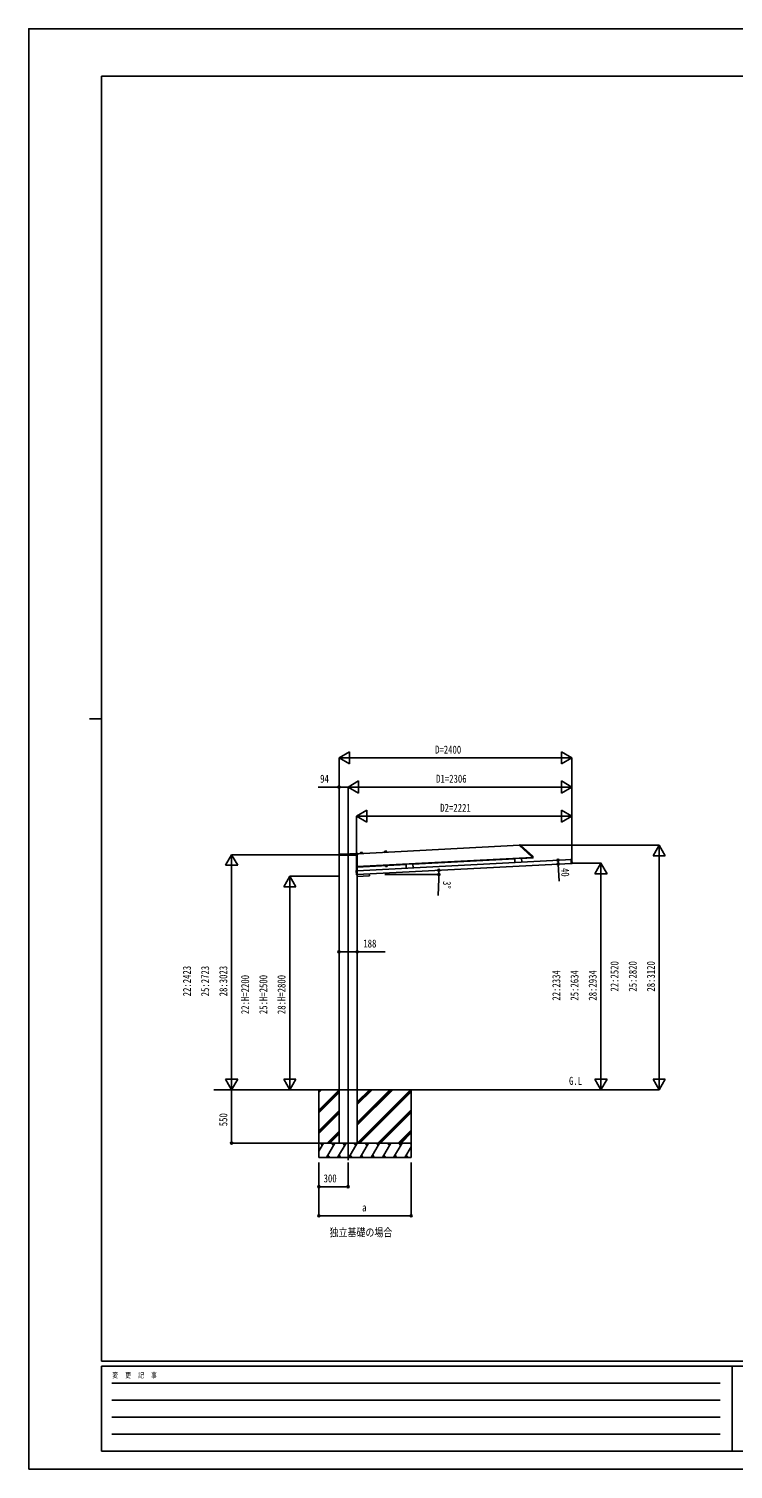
# Model space of a CAD drawing. Units: millimetres, scale not verified. Extents: x -10512 to 10512, y -7425 to 7425.
# Drawn here: x -10512 to -3253, y -7425 to 7425 of the extents above; entities that cross this region are included whole.
import ezdxf
from ezdxf.enums import TextEntityAlignment as Align

# ---------------------------------------------------------------- set-up
doc = ezdxf.new("R2010")
doc.units = ezdxf.units.MM
doc.header["$LTSCALE"] = 30
for name, color, linetype in [('0-2_USER1', 3, 'Continuous'), ('0-3_YKK_12', 2, 'Continuous'), ('0-4_YKK_A1', 4, 'Continuous'), ('0-5_YKK_D', 6, 'Continuous'), ('0-6_YKK_ZWAK', 7, 'Continuous')]:
    doc.layers.add(name, color=color, linetype=linetype)
doc.styles.add('ＭＳ ゴシック', font='')
doc.styles.get('ＭＳ ゴシック').set_extended_font_data('MS Gothic')

msp = doc.modelspace()

# ---------------------------------------------------------------- linework, layer by layer
at = {"layer": '0-3_YKK_12'}
msp.add_line((-7221.55, -1087), (-7221.55, -4239.98), dxfattribs=at)
at = {"layer": '0-4_YKK_A1'}
for p, q in [((-7124.27, -1079.96), (-5456.5, -993.03)), ((-5456.68, -989.54), (-5449.08, -989.61)), ((-5456.66, -990.01), (-5456.68, -989.54)), ((-5456.66, -990.01), (-5456.36, -995.63)), ((-5456.2, -995.98), (-5326.71, -1112.57)), ((-5446.44, -990.63), (-5318.58, -1105.76)), ((-7321.11, -1094.33), (-7321.04, -1086.48)), ((-7320.61, -1094.33), (-7321.11, -1094.33)), ((-7123.14, -1094.33), (-7320.61, -1094.33)), ((-7320.04, -1085.49), (-7124.53, -1085.49)), ((-7315.55, -3512.5), (-7315.55, -1094.33)), ((-7287.8, -1085.42), (-7125.56, -1076.92)), ((-7129.89, -1254.49), (-4917.62, -1139.03)), ((-7128.85, -1254.44), (-7128.85, -1094.33)), ((-7127.8, -1294.44), (-4922.21, -1179.32)), ((-7127.55, -1254.37), (-7127.55, -1094.33)), ((-7127.55, -1212.31), (-5326.26, -1118.38)), ((-7124.52, -1077.8), (-7123.54, -1086.38)), ((-7123.54, -1086.38), (-7123.54, -1086.4)), ((-7123.54, -1086.4), (-7122.63, -1094.33)), ((-7122.63, -1094.33), (-7123.14, -1094.33)), ((-7096.52, -1076.57), (-7096.53, -1078.1)), ((-7096.53, -1078.1), (-7072.56, -1076.85)), ((-7096.53, -1078.1), (-7072.56, -1076.85)), ((-7096.51, -1078.5), (-7096.53, -1078.1)), ((-7096.51, -1078.5), (-7072.54, -1077.25)), ((-7096.04, -1076.08), (-7073.26, -1074.88)), ((-7095.46, -1069.35), (-7095.52, -1076.05)), ((-7092.62, -1066.38), (-7077.68, -1065.6)), ((-7074.55, -1068.26), (-7073.79, -1074.91)), ((-7072.74, -1075.32), (-7072.56, -1076.85)), ((-7072.54, -1077.25), (-7072.56, -1076.85)), ((-6846.86, -1063.49), (-6846.87, -1065.02)), ((-6846.87, -1065.02), (-6822.91, -1063.76)), ((-6846.87, -1065.02), (-6822.91, -1063.76)), ((-6846.85, -1065.42), (-6846.87, -1065.02)), ((-6846.85, -1065.42), (-6822.89, -1064.16)), ((-6846.39, -1062.99), (-6823.6, -1061.8)), ((-6845.8, -1056.27), (-6845.86, -1062.96)), ((-6842.96, -1053.3), (-6828.03, -1052.52)), ((-6824.89, -1055.17), (-6824.13, -1061.82)), ((-6823.08, -1062.24), (-6822.91, -1063.76)), ((-6822.89, -1064.16), (-6822.91, -1063.76)), ((-6553.95, -1184.75), (-6624.85, -1188.47)), ((-6553.95, -1184.75), (-6551.88, -1224.2)), ((-6553.82, -1187.25), (-5504.25, -1132.72)), ((-5433.48, -1126.51), (-5504.38, -1130.22)), ((-5504.38, -1130.22), (-5502.32, -1169.67)), ((-5433.48, -1126.51), (-5431.41, -1165.95)), ((-5433.35, -1129), (-5326, -1123.38)), ((-5326.55, -1112.91), (-5326.46, -1114.52)), ((-5326.41, -1115.46), (-5326.46, -1114.52)), ((-5326.41, -1115.46), (-5318.78, -1115.52)), ((-5326.39, -1115.95), (-5326.41, -1115.46)), ((-5326.39, -1115.95), (-5326, -1123.38)), ((-5326, -1123.38), (-5318.39, -1122.98)), ((-5318.78, -1115.52), (-5317.37, -1115.53)), ((-5317.26, -1108.52), (-5316.94, -1114.61)), ((-5316.94, -1114.61), (-5316.87, -1116.01)), ((-4929.47, -1139.65), (-4924.3, -1139.38)), ((-4923.18, -1137.94), (-4924.38, -1138)), ((-4924.36, -1138.35), (-4924.38, -1138)), ((-4924.38, -1138), (-4924.38, -1138)), ((-4924.33, -1138.85), (-4924.36, -1138.35)), ((-4922.18, -1179.87), (-4924.33, -1138.85)), ((-4923.18, -1137.94), (-4923.18, -1137.94)), ((-4922.58, -1137.8), (-4916.69, -1137.49)), ((-4922.16, -1180.37), (-4922.18, -1179.87)), ((-4922.16, -1180.37), (-4922.14, -1180.72)), ((-4922.14, -1180.72), (-4920.94, -1180.66)), ((-4922.14, -1180.72), (-4922.14, -1180.72)), ((-4920.94, -1180.66), (-4920.94, -1180.66)), ((-4914.44, -1180.43), (-4920.33, -1180.74)), ((-4916.17, -1137.96), (-4913.97, -1179.9)), ((-7138.13, -1253.93), (-7135.94, -1295.88)), ((-7131.77, -1253.1), (-7137.66, -1253.41)), ((-7135.41, -1296.35), (-7129.52, -1296.04)), ((-7131.16, -1253.18), (-7129.97, -1253.12)), ((-7131.16, -1253.18), (-7131.16, -1253.18)), ((-7129.95, -1253.47), (-7129.97, -1253.12)), ((-7129.97, -1253.12), (-7129.97, -1253.12)), ((-7129.92, -1253.96), (-7129.95, -1253.47)), ((-7127.77, -1294.99), (-7129.92, -1253.96)), ((-7129.41, -1296.02), (-7128.52, -1313)), ((-7127.73, -1295.84), (-7128.93, -1295.9)), ((-7128.93, -1295.9), (-7128.93, -1295.9)), ((-7128.85, -3512.5), (-7128.85, -1295.9)), ((-7128.85, -1312.5), (-7128.55, -1312.5)), ((-7127.75, -1295.49), (-7127.77, -1294.99)), ((-7127.75, -1295.49), (-7127.73, -1295.84)), ((-7127.73, -1295.84), (-7127.73, -1295.84)), ((-7127.29, -1217.3), (-7127.55, -1212.35)), ((-7127.55, -3512.5), (-7127.55, -1313.95)), ((-7127.47, -1313.95), (-7003.14, -1307.43)), ((-7127.29, -1217.3), (-6624.72, -1190.97)), ((-7003.17, -1287.9), (-7002.2, -1306.38)), ((-6820.04, -1204.41), (-6835.03, -1205.19)), ((-6835.03, -1205.19), (-6834.77, -1210.1)), ((-6833.74, -1210.63), (-6834.77, -1210.1)), ((-6834.57, -1205.17), (-6834.66, -1203.57)), ((-6820.75, -1209.95), (-6833.74, -1210.63)), ((-6831.28, -1205), (-6831.02, -1209.91)), ((-6823.78, -1204.6), (-6823.53, -1209.52)), ((-6820.75, -1209.95), (-6819.78, -1209.32)), ((-6820.58, -1202.83), (-6820.49, -1204.43)), ((-6820.04, -1204.41), (-6819.78, -1209.32)), ((-6624.85, -1188.47), (-6622.78, -1227.91)), ((-8605.95, -3512.5), (-4319.14, -3512.5)), ((-7522.45, -3512.5), (-7522.45, -4212.5)), ((-7522.45, -3539.88), (-7495.07, -3512.5)), ((-7522.45, -3525.74), (-7509.21, -3512.5)), ((-7522.45, -3723.73), (-7316.45, -3517.73)), ((-7522.45, -3737.87), (-7316.45, -3531.87)), ((-7522.45, -3752.01), (-7316.45, -3546.01)), ((-7315.55, -3512.5), (-7315.55, -4062.5)), ((-7128.85, -3512.5), (-7128.85, -4062.5)), ((-7128.59, -4062.5), (-6578.59, -3512.5)), ((-7128.45, -3878.51), (-6762.44, -3512.5)), ((-7128.45, -3850.23), (-6790.72, -3512.5)), ((-7128.45, -3864.37), (-6776.58, -3512.5)), ((-7128.45, -3666.38), (-6974.57, -3512.5)), ((-7128.45, -3652.24), (-6988.71, -3512.5)), ((-7128.45, -3638.1), (-7002.85, -3512.5)), ((-7114.45, -4062.5), (-6572.45, -3520.5)), ((-7100.31, -4062.5), (-6572.45, -3534.65)), ((-6572.45, -3512.5), (-6572.45, -4212.5)), ((-7522.45, -3935.86), (-7316.45, -3729.86)), ((-7522.45, -3950), (-7316.45, -3744)), ((-7522.45, -3964.14), (-7316.45, -3758.15)), ((-6916.46, -4062.5), (-6572.45, -3718.49)), ((-6902.32, -4062.5), (-6572.45, -3732.64)), ((-6888.17, -4062.5), (-6572.45, -3746.78)), ((-7436.96, -4062.5), (-7316.45, -3941.99)), ((-7422.82, -4062.5), (-7316.45, -3956.13)), ((-7408.67, -4062.5), (-7316.45, -3970.28)), ((-6704.33, -4062.5), (-6572.45, -3930.62)), ((-6690.18, -4062.5), (-6572.45, -3944.77)), ((-6676.04, -4062.5), (-6572.45, -3958.91)), ((-6572.45, -4062.5), (-7522.45, -4062.5)), ((-7522.45, -4146.33), (-7474.05, -4062.5)), ((-7489.05, -4088.48), (-7504.05, -4062.5)), ((-7445.18, -4212.5), (-7358.58, -4062.5)), ((-7373.58, -4088.48), (-7388.58, -4062.5)), ((-7329.71, -4212.5), (-7243.11, -4062.5)), ((-7315.55, -4062.5), (-7128.85, -4062.5)), ((-7258.11, -4088.48), (-7273.11, -4062.5)), ((-7214.24, -4212.5), (-7127.64, -4062.5)), ((-7142.64, -4088.48), (-7157.64, -4062.5)), ((-7098.77, -4212.5), (-7012.17, -4062.5)), ((-7027.17, -4088.48), (-7042.17, -4062.5)), ((-6983.3, -4212.5), (-6896.7, -4062.5)), ((-6926.7, -4062.5), (-6911.7, -4088.48)), ((-6867.83, -4212.5), (-6781.23, -4062.5)), ((-6796.23, -4088.48), (-6811.23, -4062.5)), ((-6752.36, -4212.5), (-6665.76, -4062.5)), ((-6680.76, -4088.48), (-6695.76, -4062.5)), ((-6636.89, -4212.5), (-6572.45, -4100.88)), ((-6572.45, -4076.08), (-6580.29, -4062.5)), ((-7522.45, -4212.5), (-6572.45, -4212.5)), ((-7430.19, -4186.52), (-7415.19, -4212.5)), ((-7314.71, -4186.52), (-7299.71, -4212.5)), ((-7199.24, -4186.52), (-7184.25, -4212.5)), ((-7083.77, -4186.52), (-7068.78, -4212.5)), ((-6968.3, -4186.52), (-6953.31, -4212.5)), ((-6852.83, -4186.52), (-6837.84, -4212.5)), ((-6737.36, -4186.52), (-6722.37, -4212.5)), ((-6621.89, -4186.52), (-6606.89, -4212.5))]:
    msp.add_line(p, q, dxfattribs=at)
msp.add_lwpolyline([(-5316.87, -1116.01), (-5316.51, -1122.88), (-5318.39, -1122.98)], dxfattribs=at)
msp.add_lwpolyline([(-6836.19, -1202.05), (-6819.21, -1201.16), (-6819.13, -1202.76), (-6836.1, -1203.65)], close=True, dxfattribs=at)
for centre, radius, start, end in [((-5455.86, -995.6), 0.5, 183, 228), ((-5449.12, -993.61), 4, 48, 89.5), ((-7320.04, -1086.49), 1, 90, 176.5048), ((-7320.04, -1086.49), 1, 176.5048, 179.5), ((-7290.42, -1035.49), 50, 270, 273.00032), ((-7125.51, -1077.92), 1, 6.5, 93.00032), ((-7124.53, -1086.49), 1, 6.5, 90), ((-7096.02, -1076.57), 0.5, 93, 179.5), ((-7092.46, -1069.38), 3, 93, 179.5), ((-7077.53, -1068.6), 3, 6.5, 93), ((-7073.24, -1075.38), 0.5, 6.5, 93), ((-6846.36, -1063.49), 0.5, 93, 179.5), ((-6842.8, -1056.29), 3, 93, 179.5), ((-6827.87, -1055.51), 3, 6.5, 93), ((-6823.58, -1062.3), 0.5, 6.5, 93), ((-5327.05, -1112.94), 0.5, 3, 48), ((-5321.26, -1108.73), 4, 3, 48), ((-5317.37, -1116.03), 0.5, 3, 89.5), ((-4923.14, -1135.07), 2.86, 272.73957, 279.49104), ((-4920.62, -1184.93), 4.28, 87.31821, 94.21342), ((-7131.51, -1250.33), 2.86, 266.50896, 273.26043), ((-7128.79, -1300.18), 4.28, 91.78658, 98.68179), ((-7127.53, -1312.95), 1, 183, 273), ((-7003.2, -1306.43), 1, 273, 3), ((-6833.04, -1207.27), 3.32, 238.61575, 307.38425), ((-6827.89, -1197.89), 12.42, 255.41205, 290.58795), ((-6821.8, -1206.68), 3.32, 238.61575, 307.38425)]:
    msp.add_arc(centre, radius, start, end, dxfattribs=at)
for centre, major_axis, ratio, start_param, end_param in [((-4923.18, -1137.9), (0.599, 0.031), 0.061163, 4.71238898, 5.02268866), ((-4922.57, -1138.1), (0.016, -0.3), 0.998135, 3.14159265, 3.95507086), ((-4920.35, -1180.44), (0.016, -0.3), 0.998135, 5.46983661, 6.28318531), ((-4916.67, -1137.99), (0.336, 0.373), 0.99628, 5.49965061, 7.06672), ((-4914.47, -1179.93), (0.373, -0.336), 0.99628, 5.49965061, 7.06672), ((-7137.63, -1253.91), (-0.373, 0.336), 0.99628, 5.49965061, 7.06672), ((-7135.44, -1295.85), (-0.336, -0.373), 0.99628, 5.49965061, 7.06672), ((-7131.75, -1253.4), (0.016, -0.3), 0.998135, 2.32811445, 3.14159265), ((-7131.17, -1253.14), (-0.599, -0.031), 0.061163, 1.26049665, 1.57079633), ((-7129.54, -1295.74), (0.016, -0.3), 0.998135, 0, 0.81334869)]:
    msp.add_ellipse(centre, major_axis=major_axis, ratio=ratio, start_param=start_param, end_param=end_param, dxfattribs=at)
at = {"layer": '0-5_YKK_D'}
for p, q in [((-7315.55, -92.13), (-7207.3, -29.63)), ((-7315.55, -1078.5), (-7315.55, -91.13)), ((-7315.55, -92.13), (-7207.3, -154.63)), ((-7315.55, -92.13), (-7099.04, -92.13)), ((-7207.3, -154.63), (-7207.3, -29.63)), ((-7190.55, -92.13), (-5040.55, -92.13)), ((-4915.55, -92.13), (-5132.06, -92.13)), ((-4915.55, -92.13), (-5023.8, -29.63)), ((-5023.8, -29.63), (-5023.8, -154.63)), ((-4915.55, -92.13), (-5023.8, -154.63)), ((-4915.55, -1177.02), (-4915.55, -91.13)), ((-7315.55, -1088.5), (-7315.55, -391.13)), ((-7221.55, -392.13), (-7113.3, -329.63)), ((-7221.55, -1086), (-7221.55, -391.13)), ((-7221.55, -1086), (-7221.55, -391.13)), ((-7221.55, -392.13), (-7113.3, -454.63)), ((-7221.55, -392.13), (-7005.04, -392.13)), ((-7113.3, -454.63), (-7113.3, -329.63)), ((-7096.55, -392.13), (-5040.55, -392.13)), ((-4915.55, -392.13), (-5132.06, -392.13)), ((-4915.55, -392.13), (-5023.8, -329.63)), ((-5023.8, -329.63), (-5023.8, -454.63)), ((-4915.55, -392.13), (-5023.8, -454.63)), ((-4915.55, -1177.02), (-4915.55, -391.13)), ((-7136.55, -692.13), (-7028.3, -629.63)), ((-7136.55, -1254.34), (-7136.55, -691.13)), ((-7136.55, -692.13), (-7028.3, -754.63)), ((-7136.55, -692.13), (-6920.05, -692.13)), ((-7028.3, -754.63), (-7028.3, -629.63)), ((-7011.55, -692.13), (-5040.55, -692.13)), ((-4915.55, -692.13), (-5132.06, -692.13)), ((-4915.55, -692.13), (-5023.8, -629.63)), ((-5023.8, -629.63), (-5023.8, -754.63)), ((-4915.55, -692.13), (-5023.8, -754.63)), ((-4915.55, -1177.02), (-4915.55, -691.13)), ((-5447.51, -992.13), (-4014.55, -992.13)), ((-4015.55, -992.13), (-4078.05, -1100.39)), ((-4015.55, -992.13), (-3953.05, -1100.39)), ((-4015.55, -992.13), (-4015.55, -1208.64)), ((-8422.45, -1089.5), (-8484.95, -1197.75)), ((-7316.55, -1089.5), (-8423.45, -1089.5)), ((-8422.45, -1089.5), (-8359.95, -1197.75)), ((-8422.45, -1089.5), (-8422.45, -1306.01)), ((-4914.53, -1178.5), (-4614.55, -1178.5)), ((-4615.55, -1178.5), (-4678.05, -1286.75)), ((-4615.55, -1178.5), (-4553.05, -1286.75)), ((-4615.55, -1178.5), (-4615.55, -1395)), ((-4078.05, -1100.39), (-3953.05, -1100.39)), ((-4015.55, -1117.13), (-4015.55, -3387.5)), ((-8484.95, -1197.75), (-8359.95, -1197.75)), ((-8422.45, -1214.5), (-8422.45, -3387.5)), ((-7822.45, -1312.5), (-7884.95, -1420.75)), ((-7316.55, -1312.5), (-7823.45, -1312.5)), ((-7822.45, -1312.5), (-7759.95, -1420.75)), ((-7822.45, -1312.5), (-7822.45, -1529.01)), ((-6844.16, -1294.49), (-6284.47, -1294.49)), ((-4678.05, -1286.75), (-4553.05, -1286.75)), ((-4615.55, -3387.5), (-4615.55, -1303.5)), ((-7884.95, -1420.75), (-7759.95, -1420.75)), ((-7822.45, -1437.5), (-7822.45, -3387.5)), ((-6286.54, -1336.98), (-6295.21, -1508.76)), ((-8422.45, -3512.5), (-8484.95, -3404.25)), ((-8359.95, -3404.25), (-8484.95, -3404.25)), ((-8422.45, -3512.5), (-8422.45, -3295.99)), ((-8422.45, -3512.5), (-8359.95, -3404.25)), ((-7822.45, -3512.5), (-7884.95, -3404.25)), ((-7759.95, -3404.25), (-7884.95, -3404.25)), ((-7822.45, -3512.5), (-7822.45, -3295.99)), ((-7822.45, -3512.5), (-7759.95, -3404.25)), ((-4615.55, -3512.5), (-4678.05, -3404.25)), ((-4553.05, -3404.25), (-4678.05, -3404.25)), ((-4615.55, -3512.5), (-4615.55, -3295.99)), ((-4615.55, -3512.5), (-4553.05, -3404.25)), ((-4015.55, -3512.5), (-4078.05, -3404.25)), ((-3953.05, -3404.25), (-4078.05, -3404.25)), ((-4015.55, -3512.5), (-4015.55, -3295.99)), ((-4015.55, -3512.5), (-3953.05, -3404.25)), ((-7823.45, -3512.5), (-8423.45, -3512.5)), ((-8422.45, -3512.5), (-8421.45, -3512.5)), ((-8422.45, -3512.5), (-8422.45, -4062.5)), ((-7822.45, -3512.5), (-7821.45, -3512.5)), ((-4618.14, -3512.5), (-4614.55, -3512.5)), ((-4318.14, -3512.5), (-4014.55, -3512.5)), ((-7523.45, -4062.5), (-8423.45, -4062.5)), ((-7522.45, -4262.5), (-7522.45, -4513.5)), ((-7522.45, -4262.5), (-7522.45, -4813.5)), ((-7222.45, -4262.5), (-7222.45, -4513.5)), ((-6572.45, -4262.5), (-6572.45, -4813.5)), ((-7522.45, -4512.5), (-7222.45, -4512.5)), ((-7522.45, -4812.5), (-6572.45, -4812.5))]:
    msp.add_line(p, q, dxfattribs=at)
for points in [[(-7221.55, -392.13), (-7315.55, -392.13), (-7530.05, -392.13)], [(-5058.23, -1145.92), (-5056.14, -1185.86), (-5046.83, -1363.45)], [(-7315.55, -2090.82), (-7127.55, -2090.82), (-6841.05, -2090.82)]]:
    msp.add_lwpolyline(points, dxfattribs=at)
for centre in [(-7315.55, -392.13), (-5058.23, -1145.92), (-5056.14, -1185.86), (-6286.63, -1250.35), (-6285.47, -1294.49), (-7315.55, -2090.82), (-7127.55, -2090.82), (-8422.45, -4062.5), (-7522.45, -4512.5), (-7222.45, -4512.5), (-7522.45, -4812.5), (-6572.45, -4812.5)]:
    msp.add_circle(centre, 10.62, dxfattribs=at)
for start, end in [(0, 3), (357.11241, 0)]:
    msp.add_arc((-7128.85, -1294.49), 843.38, start, end, dxfattribs=at)
at = {"layer": '0-6_YKK_ZWAK'}
for p, q in [((9737.55, 6937.5), (-9762.45, 6937.5)), ((-9762.45, -6312.5), (-9762.45, 6937.5)), ((-9887.45, 312.5), (-9762.45, 312.5)), ((9737.55, -6312.5), (-9762.45, -6312.5)), ((-3262.45, -6362.5), (-9762.45, -6362.5)), ((-9762.45, -7237.5), (-9762.45, -6362.5)), ((-3262.45, -6362.5), (-3262.45, -7237.5)), ((-12.45, -6362.5), (-3262.45, -6362.5)), ((-9656.2, -6537.5), (-3387.45, -6537.5)), ((-9656.2, -6712.5), (-3387.45, -6712.5)), ((-9656.2, -6887.5), (-3387.45, -6887.5)), ((-9656.2, -7062.5), (-3387.45, -7062.5)), ((-9762.45, -7237.5), (-3262.45, -7237.5)), ((-3262.45, -7237.5), (-12.45, -7237.5))]:
    msp.add_line(p, q, dxfattribs=at)
msp.add_lwpolyline([(-10512.5, -7425), (10512.5, -7425), (10512.5, 7425), (-10512.5, 7425)], close=True, dxfattribs=at)

# ---------------------------------------------------------------- texts
at = {"layer": '0-2_USER1', "style": 'ＭＳ ゴシック', "width": 0.8}
for s, p in [('G.L', (-4944.95, -3487.19)), ('独立基礎の場合', (-7412.7, -5050))]:
    msp.add_text(s, height=82.48, dxfattribs=at).set_placement(p, align=Align.BOTTOM_LEFT)
at = {"layer": '0-5_YKK_D', "style": 'ＭＳ ゴシック', "width": 0.8}
for s, p in [('D=2400', (-6325.55, -72.13)), ('94', (-7510.05, -372.13)), ('D1=2306', (-6314.55, -372.13)), ('D2=2221', (-6272.05, -672.13)), ('188', (-7065.05, -2070.82)), ('300', (-7474.45, -4492.5)), ('a', (-7077.45, -4792.5))]:
    msp.add_text(s, height=82.48, dxfattribs=at).set_placement(p, align=Align.BOTTOM_LEFT)
for s, rotation, p in [('40', 273, (-5052.16, -1229.88)), ('3°', 267.112, (-6267.58, -1357.96)), ('22:2520', 90, (-4410.55, -2501.32)), ('25:2820', 90, (-4223.05, -2501.32)), ('28:3120', 90, (-4035.55, -2501.32)), ('22:2423', 90, (-8817.45, -2550)), ('25:2723', 90, (-8629.95, -2550)), ('28:3023', 90, (-8442.45, -2550)), ('22:H=2200', 90, (-8217.45, -2733.5)), ('25:H=2500', 90, (-8029.95, -2733.5)), ('28:H=2800', 90, (-7842.45, -2733.5)), ('22:2334', 90, (-5010.55, -2594.5)), ('25:2634', 90, (-4823.05, -2594.5)), ('28:2934', 90, (-4635.55, -2594.5)), ('550', 90, (-8442.45, -3889.5))]:
    msp.add_text(s, height=82.48, rotation=rotation, dxfattribs=at).set_placement(p, align=Align.BOTTOM_LEFT)
at = {"layer": '0-6_YKK_ZWAK', "style": 'ＭＳ ゴシック', "width": 0.8}
msp.add_text('変  更  記  事', height=54.99, dxfattribs=at).set_placement((-9653.28, -6500), align=Align.BOTTOM_LEFT)

doc.saveas('drawing.dxf')
